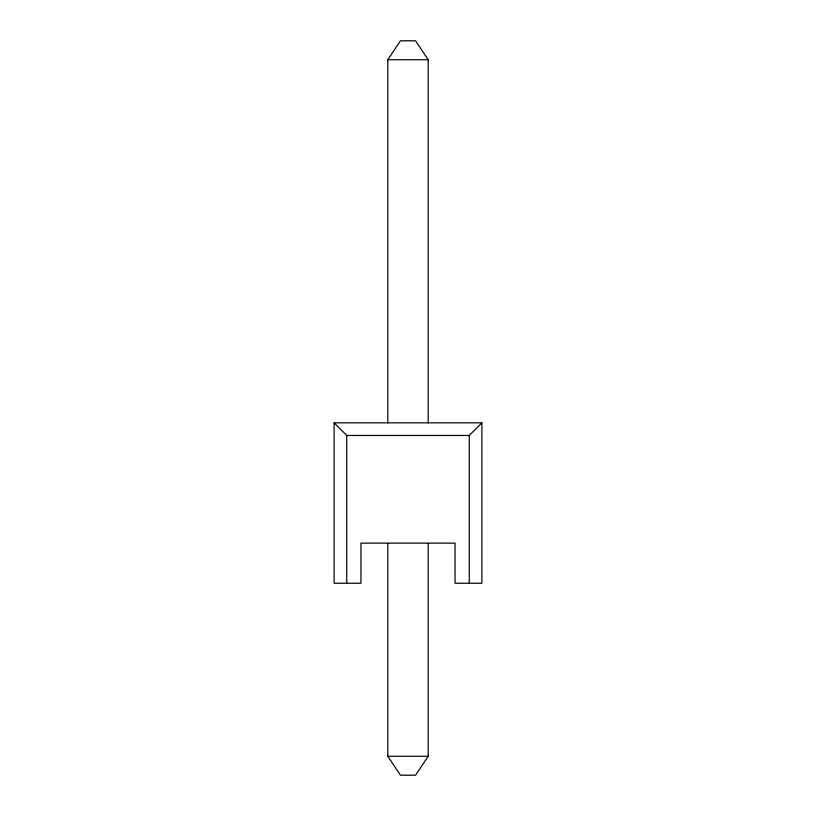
<?xml version="1.0" encoding="UTF-8"?>
<svg xmlns="http://www.w3.org/2000/svg" width="816" height="816" viewBox="0 0 816 816"><rect width="100%" height="100%" fill="white"/><g stroke="black" fill="none" stroke-linecap="round" stroke-linejoin="round"><path stroke-width="1.22" d="M387.794 422.841L387.794 59.741L400.421 40.8L415.579 40.8L428.206 59.741L428.206 422.841M428.206 543.65L428.206 756.259L415.579 775.2L400.421 775.2L387.794 756.259L387.794 543.65M469.251 583.236L469.251 435.469L481.879 422.841L334.121 422.841L334.121 583.236L360.958 583.236L360.958 543.13L455.042 543.13L455.042 583.236L481.879 583.236L481.879 422.841M387.794 59.741L428.206 59.741M334.121 422.841L346.749 435.469L469.251 435.469M387.794 756.259L428.206 756.259M346.749 435.469L346.749 583.236"/></g></svg>
